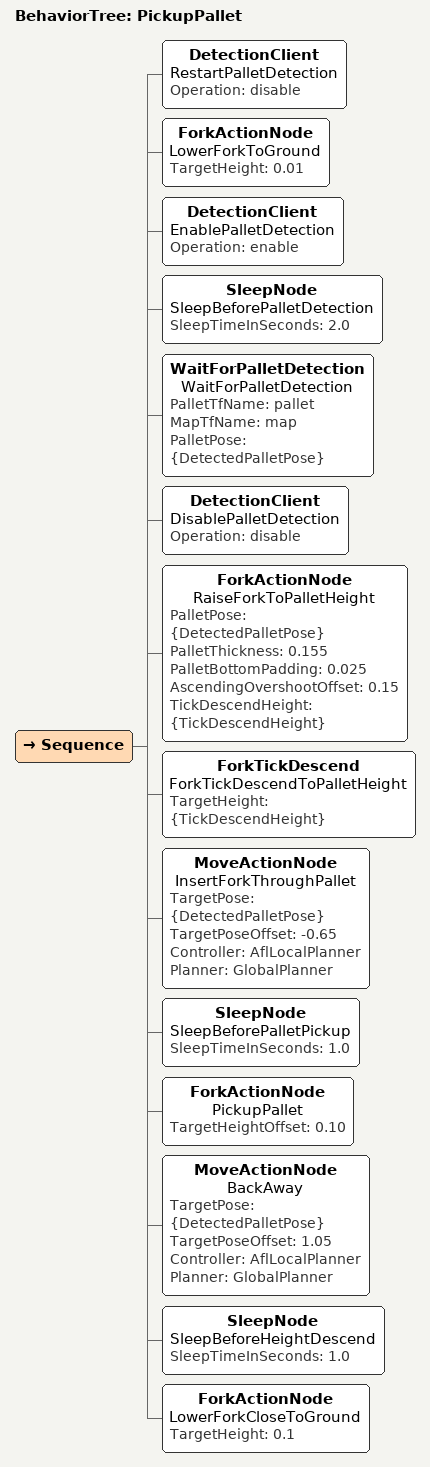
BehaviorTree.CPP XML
<root main_tree_to_execute = "PickupPallet">
  <BehaviorTree ID="PickupPallet">
    <Sequence>
      <DetectionClient
        name="RestartPalletDetection"
        Operation="disable"/>
      <ForkActionNode
        name="LowerForkToGround"
        TargetHeight="0.01"/>
      <DetectionClient
        name="EnablePalletDetection"
        Operation="enable"/>
      <SleepNode
        name="SleepBeforePalletDetection"
        SleepTimeInSeconds="2.0"/>
      <WaitForPalletDetection
        name="WaitForPalletDetection"
        PalletTfName="pallet"
        MapTfName="map"
        PalletPose="{DetectedPalletPose}"/>
      <DetectionClient
        name="DisablePalletDetection"
        Operation="disable"/>
      <ForkActionNode
        name="RaiseForkToPalletHeight"
        PalletPose="{DetectedPalletPose}"
        PalletThickness="0.155"
        PalletBottomPadding="0.025"
        AscendingOvershootOffset="0.15"
        TickDescendHeight="{TickDescendHeight}"/>
      <ForkTickDescend
        name="ForkTickDescendToPalletHeight"
        TargetHeight="{TickDescendHeight}"/>
      <MoveActionNode
        name="InsertForkThroughPallet"
        TargetPose="{DetectedPalletPose}"
        TargetPoseOffset="-0.65"
        Controller="AflLocalPlanner"
        Planner="GlobalPlanner"/>
      <SleepNode
        name="SleepBeforePalletPickup"
        SleepTimeInSeconds="1.0"/>
      <ForkActionNode
        name="PickupPallet"
        TargetHeightOffset="0.10"/>
      <MoveActionNode
        name="BackAway"
        TargetPose="{DetectedPalletPose}"
        TargetPoseOffset="1.05"
        Controller="AflLocalPlanner"
        Planner="GlobalPlanner"/>
      <SleepNode
        name="SleepBeforeHeightDescend"
        SleepTimeInSeconds="1.0"/>
      <ForkActionNode
        name="LowerForkCloseToGround"
        TargetHeight="0.1"/>
    </Sequence>
  </BehaviorTree>
</root>
